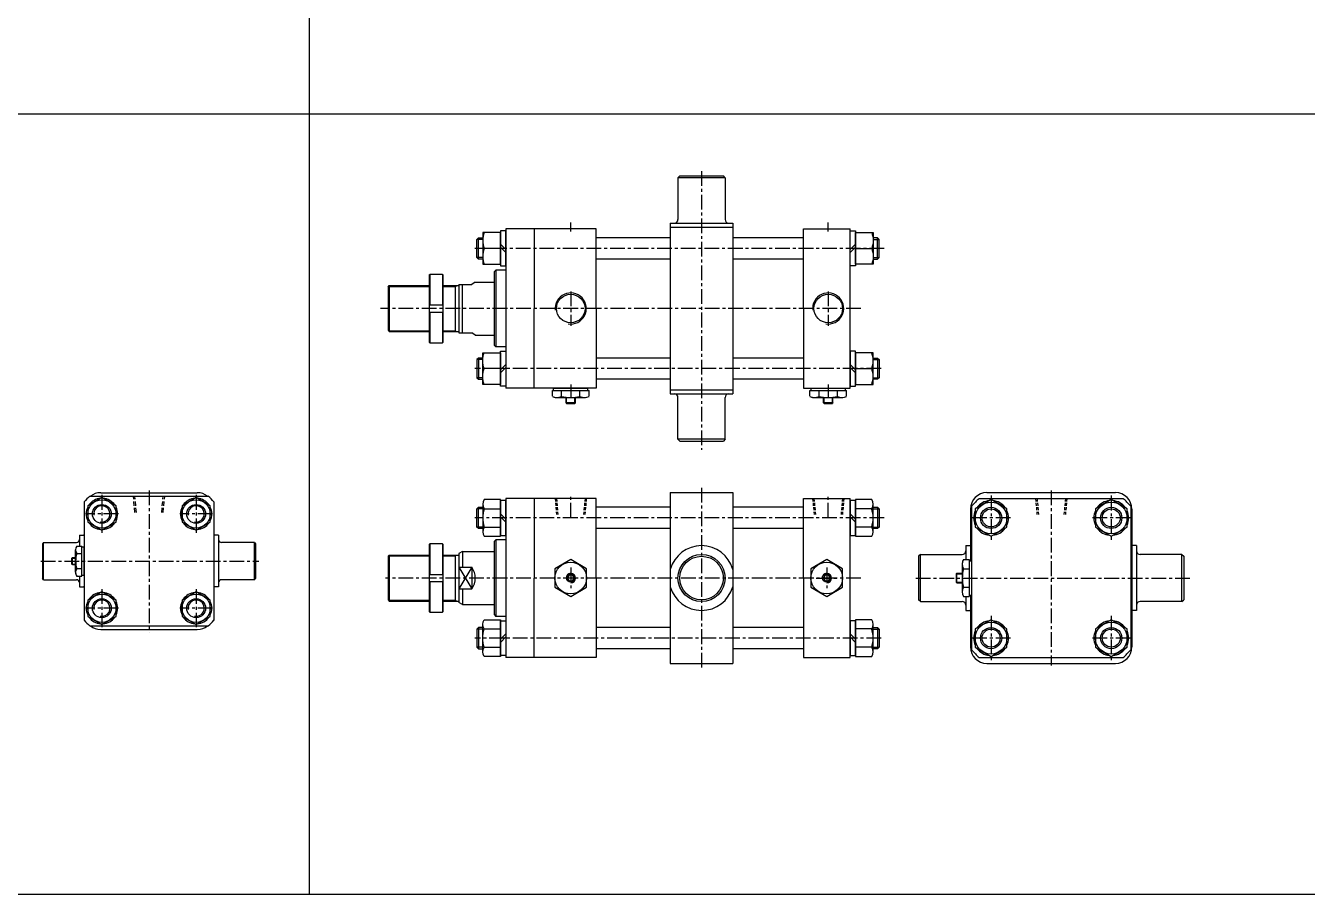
# Model space of a CAD drawing. Extents: x -819 to 8634, y 0 to 4453.
# Drawn here: x 2577 to 3665, y 2978 to 3716 of the extents above; entities that cross this region are included whole.
import ezdxf

# ---------------------------------------------------------------- set-up
doc = ezdxf.new("R2010")
doc.units = 0
doc.header["$LTSCALE"] = 10
doc.header["$MEASUREMENT"] = 0
for name, pattern in [('CENTER', [2, 1.25, -0.25, 0.25, -0.25]), ('CENTERX2', [4, 2.5, -0.5, 0.5, -0.5]), ('HIDDEN', [0.375, 0.25, -0.125])]:
    doc.linetypes.add(name, pattern=pattern)
doc.layers.get('0').update_dxf_attribs({"linetype": 'CONTINUOUS'})
doc.layers.get('DEFPOINTS').update_dxf_attribs({"linetype": 'CONTINUOUS'})
for name, color, linetype in [('CEN', 1, 'CENTERX2'), ('CENTER', 1, 'CENTER'), ('DIM', 2, 'CONTINUOUS'), ('Line', 7, 'CONTINUOUS'), ('ML', 7, 'CONTINUOUS'), ('THIN', 3, 'CONTINUOUS'), ('외형선', 3, 'CONTINUOUS'), ('중심선', 1, 'CENTER')]:
    doc.layers.add(name, color=color, linetype=linetype)

msp = doc.modelspace()

# ---------------------------------------------------------------- linework, layer by layer
for p, q in [((2818.1, 4452.8), (2818.1, 2978.5)), ((4752.9, 3640.6), (0, 3640.6)), ((2617.2, 3264.3), (2616.7, 3263.8)), ((2616.7, 3258.8), (2616.7, 3263.8)), ((2617.2, 3258.3), (2617.2, 3264.3)), ((2617.2, 3258.3), (2616.7, 3258.8)), ((4752.9, 2978.5), (0, 2978.5))]:
    msp.add_line(p, q)
at = {"color": 7, "linetype": 'Continuous'}
for p, q in [((3024.4, 3401.1), (3024.4, 3406.1)), ((3024.4, 3406.1), (3030.7, 3406.1)), ((3025.4, 3406.1), (3025.4, 3408.1)), ((3025.4, 3408.1), (3054.6, 3408.1)), ((3030.7, 3406.1), (3055.6, 3406.1)), ((3032.2, 3401.1), (3032.2, 3406.1)), ((3047.8, 3401.1), (3047.8, 3406.1)), ((3054.6, 3406.1), (3054.6, 3408.1)), ((3055.6, 3401.1), (3055.6, 3406.1)), ((3242.9, 3401.1), (3242.9, 3406.1)), ((3242.9, 3406.1), (3249.2, 3406.1)), ((3243.9, 3406.1), (3243.9, 3408.1)), ((3243.9, 3408.1), (3273.1, 3408.1)), ((3249.2, 3406.1), (3274.1, 3406.1)), ((3250.7, 3401.1), (3250.7, 3406.1)), ((3266.3, 3401.1), (3266.3, 3406.1)), ((3273.1, 3406.1), (3273.1, 3408.1)), ((3274.1, 3401.1), (3274.1, 3406.1)), ((3027.6, 3400.1), (3052.4, 3400.1)), ((3036, 3400.3), (3036, 3400.3)), ((3036, 3395.6), (3036, 3400.1)), ((3036, 3395.6), (3036.5, 3395.1)), ((3044, 3395.6), (3036, 3395.6)), ((3036.5, 3395.1), (3043.5, 3395.1)), ((3044, 3395.6), (3043.5, 3395.1)), ((3044, 3395.6), (3044, 3400.1)), ((3246.1, 3400.1), (3270.9, 3400.1)), ((3254.5, 3400.3), (3254.5, 3400.3)), ((3254.5, 3395.6), (3254.5, 3400.1)), ((3254.5, 3395.6), (3255, 3395.1)), ((3262.5, 3395.6), (3254.5, 3395.6)), ((3255, 3395.1), (3262, 3395.1)), ((3262.5, 3395.6), (3262, 3395.1)), ((3262.5, 3395.6), (3262.5, 3400.1)), ((2617.2, 3264.3), (2619.7, 3264.3)), ((2619.7, 3251.8), (2619.7, 3270.8)), ((2620.7, 3274), (2625.1, 3274)), ((2620.7, 3267.6), (2625.1, 3267.6)), ((2625.1, 3261.3), (2625.1, 3274)), ((2625.1, 3273.3), (2627.1, 3273.3)), ((2627.1, 3249.3), (2627.1, 3273.3)), ((2617.2, 3258.3), (2619.7, 3258.3)), ((2620.7, 3254.9), (2625.1, 3254.9)), ((2625.1, 3248.6), (2625.1, 3261.3)), ((3372.2, 3259.3), (3372.2, 3234.4)), ((3373.2, 3262.5), (3378.2, 3262.5)), ((3373.2, 3254.7), (3378.2, 3254.7)), ((3378.2, 3262.5), (3378.2, 3256.1)), ((3378.2, 3261.5), (3380.2, 3261.5)), ((3378.2, 3256.1), (3378.2, 3231.3)), ((3380.2, 3261.5), (3380.2, 3232.3)), ((2620.7, 3248.6), (2625.1, 3248.6)), ((2625.1, 3249.3), (2627.1, 3249.3)), ((3367.7, 3250.9), (3367.2, 3250.4)), ((3367.2, 3250.4), (3367.2, 3243.4)), ((3367.7, 3242.9), (3367.2, 3243.4)), ((3367.7, 3250.9), (3372.2, 3250.9)), ((3367.7, 3242.9), (3367.7, 3250.9)), ((3367.7, 3242.9), (3372.2, 3242.9)), ((3372.5, 3250.9), (3372.5, 3250.9)), ((3373.2, 3239.1), (3378.2, 3239.1)), ((3373.2, 3231.3), (3378.2, 3231.3)), ((3378.2, 3232.3), (3380.2, 3232.3))]:
    msp.add_line(p, q, dxfattribs=at)
for points in [[(3026.5, 3239.1), (3040, 3231.3), (3053.5, 3239.1), (3053.5, 3254.7), (3040, 3262.5), (3026.5, 3254.7)], [(3243.7, 3239.1), (3257.2, 3231.3), (3270.7, 3239.1), (3270.7, 3254.7), (3257.2, 3262.5), (3243.7, 3254.7)], [(3038.6, 3249.4), (3037.1, 3246.9), (3038.6, 3244.4), (3041.4, 3244.4), (3042.9, 3246.9), (3041.4, 3249.4)], [(3255.8, 3249.4), (3254.4, 3246.9), (3255.8, 3244.4), (3258.7, 3244.4), (3260.1, 3246.9), (3258.7, 3249.4)]]:
    msp.add_lwpolyline(points, close=True, dxfattribs=at)
for centre, radius in [((3040, 3246.9), 13.5), ((3257.2, 3246.9), 13.5), ((3040, 3246.9), 3.5), ((3257.2, 3246.9), 3.5)]:
    msp.add_circle(centre, radius, dxfattribs=at)
for centre, radius, start, end in [((3027.6, 3405.7), 5.62, 235.6158, 270), ((3028.3, 3408.3), 8.22, 241.7006, 298.2994), ((3040, 3431.4), 31.3, 255.6172, 270.0141), ((3040, 3431.4), 31.3, 269.9859, 284.3828), ((3051.7, 3408.3), 8.22, 241.7006, 298.2994), ((3246.1, 3405.7), 5.62, 235.6158, 270), ((3246.8, 3408.3), 8.22, 241.7006, 298.2994), ((3258.5, 3431.4), 31.3, 255.6172, 270.0141), ((3258.5, 3431.4), 31.3, 269.9859, 284.3828), ((3270.2, 3408.3), 8.22, 241.7006, 298.2994), ((2625.4, 3270.8), 5.62, 145.6158, 214.3842), ((2640.8, 3261.3), 21, 162.412, 180), ((2640.8, 3261.3), 21, 180, 197.588), ((2625.4, 3251.8), 5.62, 145.6158, 214.3842), ((3377.9, 3259.3), 5.62, 145.6158, 180), ((3380.5, 3258.6), 8.22, 151.7006, 208.2994), ((3403.6, 3246.9), 31.3, 165.6172, 180.0141), ((2625.4, 3251.8), 5.62, 180, 214.3842), ((3403.6, 3246.9), 31.3, 179.9859, 194.3828), ((3380.5, 3235.2), 8.22, 151.7006, 208.2994)]:
    msp.add_arc(centre, radius, start, end, dxfattribs=at)
at = {"layer": 'CEN', "color": 1, "linetype": 'CENTER'}
for p, q in [((3151, 3592.1), (3151, 3355.6)), ((3151, 3323.4), (3151, 3170.4))]:
    msp.add_line(p, q, dxfattribs=at)
at = {"layer": 'CENTER'}
for p, q in [((2642.1, 3317.4), (2642.1, 3285.2)), ((2722.1, 3317.4), (2722.1, 3285.2)), ((3396.7, 3316.8), (3396.7, 3278.9)), ((3498.7, 3316.8), (3498.7, 3278.9)), ((2656.1, 3301.3), (2628.2, 3301.3)), ((2736.1, 3301.3), (2708.2, 3301.3)), ((3413.2, 3297.9), (3380.3, 3297.9)), ((3515.2, 3297.9), (3482.3, 3297.9)), ((2642.1, 3237.4), (2642.1, 3205.2)), ((2722.1, 3237.4), (2722.1, 3205.2)), ((2656.1, 3221.3), (2628.2, 3221.3)), ((2736.1, 3221.3), (2708.2, 3221.3)), ((3396.7, 3214.8), (3396.7, 3176.9)), ((3498.7, 3214.8), (3498.7, 3176.9)), ((3413.2, 3195.9), (3380.3, 3195.9)), ((3515.2, 3195.9), (3482.3, 3195.9))]:
    msp.add_line(p, q, dxfattribs=at)
at = {"layer": 'DEFPOINTS', "color": 0, "linetype": 'ByBlock'}
for p in [(2623.1, 3239.3), (2741.1, 3239.3), (3375.2, 3219.4), (3520.2, 3219.4)]:
    msp.add_point(p, dxfattribs=at)
at = {"layer": 'DIM'}
for p, q in [((2616.7, 3263.8), (2619.7, 3263.8)), ((2616.7, 3258.8), (2619.7, 3258.8))]:
    msp.add_line(p, q, dxfattribs=at)
at = {"layer": 'Line', "color": 6, "linetype": 'HIDDEN'}
for p, q in [((3026.8, 3314.4), (3028, 3300.4)), ((3027.9, 3314.4), (3029.2, 3299.8)), ((3052.1, 3314.4), (3050.8, 3299.8)), ((3053.2, 3314.4), (3052, 3300.4)), ((3245.3, 3314.4), (3246.5, 3300.4)), ((3246.4, 3314.4), (3247.7, 3299.8)), ((3270.6, 3314.4), (3269.3, 3299.8)), ((3271.7, 3314.4), (3270.5, 3300.4)), ((3434.5, 3314.4), (3435.7, 3300.4)), ((3435.7, 3314.4), (3437, 3299.8)), ((3459.8, 3314.4), (3458.5, 3299.8)), ((3461, 3314.4), (3459.7, 3300.4))]:
    msp.add_line(p, q, dxfattribs=at)
at = {"layer": 'ML'}
for p, q in [((3131, 3586.6), (3132.5, 3588.1)), ((3171, 3586.6), (3131, 3586.6)), ((3131, 3586.6), (3131, 3551.1)), ((3132.5, 3588.1), (3169.5, 3588.1)), ((3171, 3586.6), (3169.5, 3588.1)), ((3171, 3586.6), (3171, 3551.1)), ((3124.5, 3548.1), (3177.5, 3548.1)), ((3124.5, 3548.1), (3124.5, 3403.1)), ((3177.5, 3548.1), (3177.5, 3403.1)), ((2961.8, 3517.6), (2961.8, 3535.6)), ((2985, 3543.1), (2985, 3408.1)), ((3009, 3543.1), (2985, 3543.1)), ((3124.5, 3544.6), (3177.5, 3544.6)), ((3244, 3543.1), (3270.5, 3543.1)), ((3300.2, 3517.6), (3300.2, 3535.6)), ((2980.4, 3526.6), (2966.6, 3526.6)), ((2980.4, 3530.2), (2985, 3525.6)), ((2980.4, 3527.6), (2985, 3523)), ((3281.6, 3530.2), (3277, 3525.6)), ((3281.6, 3527.6), (3277, 3523)), ((3281.6, 3526.6), (3295.4, 3526.6)), ((2919.8, 3504.1), (2920.3, 3504.6)), ((2919.8, 3504.1), (2919.8, 3447.1)), ((2920.3, 3504.6), (2920.3, 3478.6)), ((2931.3, 3504.6), (2920.3, 3504.6)), ((2931.3, 3504.6), (2931.3, 3478.6)), ((2931.3, 3504.6), (2931.8, 3504.1)), ((2931.8, 3447.1), (2931.8, 3504.1)), ((2975, 3506.6), (2976.5, 3508.1)), ((2975, 3506.6), (2975, 3444.6)), ((2976.5, 3508.1), (2976.5, 3443.1)), ((2885, 3494.1), (2886, 3495.1)), ((2885, 3494.1), (2885, 3457.1)), ((2886, 3495.1), (2886, 3456.1)), ((2942, 3495.1), (2942, 3456.1)), ((2945, 3496.1), (2945, 3455.1)), ((2948, 3455.1), (2948, 3496.1)), ((2959, 3498.1), (2956, 3496.1)), ((2919.8, 3478.6), (2931.8, 3478.6)), ((2919.8, 3472.6), (2931.8, 3472.6)), ((2920.3, 3472.6), (2920.3, 3446.6)), ((2931.3, 3472.6), (2931.3, 3446.6)), ((2885, 3457.1), (2886, 3456.1)), ((2959, 3453.1), (2956, 3455.1)), ((2919.8, 3447.1), (2920.3, 3446.6)), ((2920.3, 3446.6), (2931.3, 3446.6)), ((2931.3, 3446.6), (2931.8, 3447.1)), ((2976.5, 3443.1), (2975, 3444.6)), ((2961.8, 3433.6), (2961.8, 3415.6)), ((2980.4, 3423.6), (2985, 3428.2)), ((3281.6, 3423.6), (3277, 3428.2)), ((3300.2, 3433.6), (3300.2, 3415.6)), ((2980.4, 3424.6), (2966.6, 3424.6)), ((2980.4, 3421), (2985, 3425.6)), ((3281.6, 3421), (3277, 3425.6)), ((3281.6, 3424.6), (3295.4, 3424.6)), ((3009, 3408.1), (2985, 3408.1)), ((3124.5, 3406.6), (3177.5, 3406.6)), ((3124.5, 3403.1), (3177.5, 3403.1)), ((3131, 3364.6), (3131, 3400.1)), ((3171, 3364.6), (3171, 3400.1)), ((3171, 3364.6), (3131, 3364.6)), ((3131, 3364.6), (3132.5, 3363.1)), ((3132.5, 3363.1), (3169.5, 3363.1)), ((3171, 3364.6), (3169.5, 3363.1)), ((2641.1, 3319.3), (2723.1, 3319.3)), ((3124.5, 3319.4), (3177.5, 3319.4)), ((3124.5, 3319.4), (3124.5, 3174.4)), ((3177.5, 3319.4), (3177.5, 3174.4)), ((3393.2, 3319.4), (3502.2, 3319.4)), ((2627.1, 3311.5), (2627.1, 3211)), ((2631.9, 3316.3), (2732.4, 3316.3)), ((2737.1, 3311.5), (2737.1, 3211)), ((2961.8, 3288.9), (2961.8, 3306.9)), ((2965.4, 3309.6), (2965.4, 3286.2)), ((3009, 3314.4), (2985, 3314.4)), ((2985, 3314.4), (2985, 3179.4)), ((3244, 3314.4), (3270.5, 3314.4)), ((3296.6, 3286.2), (3296.6, 3309.6)), ((3300.2, 3306.9), (3300.2, 3288.9)), ((3380.2, 3307.9), (3380.2, 3185.8)), ((3386.7, 3314.4), (3508.8, 3314.4)), ((3515.2, 3307.9), (3515.2, 3185.8)), ((2966.6, 3305.7), (2980.4, 3305.7)), ((2980.4, 3301.5), (2985, 3296.9)), ((2980.4, 3298.9), (2985, 3294.3)), ((3281.6, 3296.9), (3277, 3301.5)), ((3281.6, 3294.3), (3277, 3298.9)), ((3295.4, 3305.7), (3281.6, 3305.7)), ((3379.2, 3305.4), (3379.2, 3261.5)), ((3516.2, 3305.4), (3516.2, 3188.4)), ((2966.6, 3290.1), (2980.4, 3290.1)), ((3295.4, 3290.1), (3281.6, 3290.1)), ((2592.6, 3277), (2591.6, 3276)), ((2591.6, 3276), (2591.6, 3246.5)), ((2592.6, 3277), (2620.6, 3277)), ((2592.6, 3245.5), (2592.6, 3277)), ((2623.1, 3283.3), (2626.6, 3283.3)), ((2623.1, 3283.3), (2623.1, 3274)), ((2741.1, 3283.3), (2737.6, 3283.3)), ((2741.1, 3283.3), (2741.1, 3239.3)), ((2771.6, 3277), (2743.6, 3277)), ((2771.6, 3245.5), (2771.6, 3277)), ((2771.6, 3277), (2772.6, 3276)), ((2772.6, 3276), (2772.6, 3246.5)), ((2919.8, 3275.4), (2920.3, 3275.9)), ((2919.8, 3275.4), (2919.8, 3218.4)), ((2920.3, 3275.9), (2920.3, 3249.9)), ((2931.3, 3275.9), (2920.3, 3275.9)), ((2931.3, 3275.9), (2931.3, 3249.9)), ((2931.3, 3275.9), (2931.8, 3275.4)), ((2931.8, 3218.4), (2931.8, 3275.4)), ((2975, 3277.9), (2976.5, 3279.4)), ((2975, 3277.9), (2975, 3215.9)), ((2976.5, 3279.4), (2976.5, 3214.4)), ((3375.2, 3274.4), (3378.7, 3274.4)), ((3375.2, 3274.4), (3375.2, 3262.5)), ((3520.2, 3274.4), (3516.7, 3274.4)), ((3520.2, 3274.4), (3520.2, 3219.4)), ((2885, 3265.4), (2886, 3266.4)), ((2885, 3265.4), (2885, 3228.4)), ((2886, 3266.4), (2886, 3227.4)), ((2942, 3266.4), (2942, 3227.4)), ((2948, 3269.4), (2945, 3267.6)), ((2945, 3267.6), (2945, 3226.1)), ((2948, 3269.4), (2948, 3256.1)), ((3336.7, 3266.9), (3335.2, 3265.4)), ((3335.2, 3265.4), (3335.2, 3228.4)), ((3336.7, 3266.9), (3372.2, 3266.9)), ((3336.7, 3226.9), (3336.7, 3266.9)), ((3558.7, 3266.9), (3523.2, 3266.9)), ((3558.7, 3226.9), (3558.7, 3266.9)), ((3558.7, 3266.9), (3560.2, 3265.4)), ((3560.2, 3265.4), (3560.2, 3228.4)), ((2945, 3256.1), (2956, 3256.1)), ((2956, 3256.1), (2956, 3237.6)), ((2592.6, 3245.5), (2591.6, 3246.5)), ((2592.6, 3245.5), (2620.6, 3245.5)), ((2623.1, 3248.6), (2623.1, 3239.3)), ((2771.6, 3245.5), (2743.6, 3245.5)), ((2771.6, 3245.5), (2772.6, 3246.5)), ((2919.8, 3249.9), (2931.8, 3249.9)), ((2919.8, 3243.9), (2931.8, 3243.9)), ((2920.3, 3243.9), (2920.3, 3217.9)), ((2931.3, 3243.9), (2931.3, 3217.9)), ((2623.1, 3239.3), (2626.6, 3239.3)), ((2741.1, 3239.3), (2737.6, 3239.3)), ((2945, 3237.6), (2956, 3237.6)), ((2948, 3237.6), (2948, 3224.4)), ((3375.2, 3231.3), (3375.2, 3219.4)), ((3379.2, 3232.3), (3379.2, 3188.4)), ((2885, 3228.4), (2886, 3227.4)), ((2948, 3224.4), (2945, 3226.1)), ((3336.7, 3226.9), (3335.2, 3228.4)), ((3336.7, 3226.9), (3372.2, 3226.9)), ((3558.7, 3226.9), (3523.2, 3226.9)), ((3558.7, 3226.9), (3560.2, 3228.4)), ((2919.8, 3218.4), (2920.3, 3217.9)), ((2920.3, 3217.9), (2931.3, 3217.9)), ((2931.3, 3217.9), (2931.8, 3218.4)), ((2975, 3215.9), (2976.5, 3214.4)), ((3375.2, 3219.4), (3378.7, 3219.4)), ((3520.2, 3219.4), (3516.7, 3219.4)), ((2631.9, 3206.3), (2732.4, 3206.3)), ((2641.1, 3203.3), (2723.1, 3203.3)), ((2961.8, 3204.9), (2961.8, 3186.9)), ((2965.4, 3184.2), (2965.4, 3207.6)), ((2966.6, 3203.7), (2980.4, 3203.7)), ((2980.4, 3194.9), (2985, 3199.5)), ((3281.6, 3194.9), (3277, 3199.5)), ((3295.4, 3203.7), (3281.6, 3203.7)), ((3296.6, 3184.2), (3296.6, 3207.6)), ((3300.2, 3204.9), (3300.2, 3186.9)), ((2966.6, 3188.1), (2980.4, 3188.1)), ((2980.4, 3192.3), (2985, 3196.9)), ((3281.6, 3192.3), (3277, 3196.9)), ((3295.4, 3188.1), (3281.6, 3188.1)), ((3009, 3179.4), (2985, 3179.4)), ((3386.7, 3179.4), (3508.8, 3179.4)), ((3124.5, 3174.4), (3177.5, 3174.4)), ((3393.2, 3174.4), (3502.2, 3174.4))]:
    msp.add_line(p, q, dxfattribs=at)
at = {"layer": 'ML', "color": 1, "linetype": 'CENTER'}
for p, q in [((3040, 3541), (3040, 3548.6)), ((3258.5, 3541), (3258.5, 3548.6)), ((3040, 3490.1), (3040, 3461)), ((3258.5, 3490.1), (3258.5, 3461)), ((3040, 3411.1), (3040, 3399.5)), ((3258.5, 3411.1), (3258.5, 3399.5)), ((2682.1, 3321.1), (2682.1, 3200.9)), ((3447.7, 3321.1), (3447.7, 3172.6)), ((3040, 3298.2), (3040, 3316.1)), ((3258.5, 3298.2), (3258.5, 3316.1)), ((2590.3, 3261.3), (2775.3, 3261.3)), ((3040, 3255.7), (3040, 3238.1)), ((3257.2, 3255.7), (3257.2, 3238.1)), ((3248.4, 3246.9), (3266, 3246.9)), ((3332.8, 3246.9), (3566.6, 3246.9))]:
    msp.add_line(p, q, dxfattribs=at)
at = {"layer": 'ML', "color": 2}
for p, q in [((2942, 3494.3), (2943.3, 3495.1)), ((2942, 3456.8), (2943.3, 3456.1)), ((3036.5, 3400.3), (3036.5, 3400.3)), ((3036.5, 3395.1), (3036.5, 3400.1)), ((3043.5, 3395.1), (3043.5, 3400.1)), ((3255, 3400.3), (3255, 3400.3)), ((3255, 3395.1), (3255, 3400.1)), ((3262, 3395.1), (3262, 3400.1)), ((2942, 3265.6), (2943.3, 3266.4)), ((2945, 3256.1), (2956, 3237.6)), ((2956, 3256.1), (2945, 3237.6)), ((3367.2, 3250.4), (3372.2, 3250.4)), ((3367.2, 3243.4), (3372.2, 3243.4)), ((3372.4, 3250.4), (3372.4, 3250.4)), ((2942, 3228.1), (2943.3, 3227.4))]:
    msp.add_line(p, q, dxfattribs=at)
at = {"layer": 'ML', "color": 6, "linetype": 'HIDDEN', "ltscale": 1.5}
for p, q in [((2670.1, 3302.6), (2668.9, 3316.2)), ((2671.4, 3302.6), (2670.1, 3316.2)), ((2692.9, 3302.6), (2694.1, 3316.2)), ((2694.1, 3302.6), (2695.4, 3316.2))]:
    msp.add_line(p, q, dxfattribs=at)
at = {"layer": 'ML'}
for points in [[(2965.4, 3517.6), (2961.8, 3517.6), (2960.4, 3518.9), (2960.4, 3534.2), (2961.8, 3535.6), (2965.4, 3535.6)], [(2985, 3511.8), (2985, 3541.4), (2980.4, 3541.4), (2980.4, 3511.8), (2985, 3511.8)], [(3277, 3511.8), (3277, 3541.4), (3281.6, 3541.4), (3281.6, 3511.8), (3277, 3511.8)], [(3296.6, 3517.6), (3300.2, 3517.6), (3301.6, 3518.9), (3301.6, 3534.2), (3300.2, 3535.6), (3296.6, 3535.6)], [(2985, 3439.4), (2985, 3409.8), (2980.4, 3409.8), (2980.4, 3439.4), (2985, 3439.4)], [(3277, 3439.4), (3277, 3409.8), (3281.6, 3409.8), (3281.6, 3439.4), (3277, 3439.4)], [(2965.4, 3433.6), (2961.8, 3433.6), (2960.4, 3432.2), (2960.4, 3416.9), (2961.8, 3415.6), (2965.4, 3415.6)], [(3296.6, 3433.6), (3300.2, 3433.6), (3301.6, 3432.2), (3301.6, 3416.9), (3300.2, 3415.6), (3296.6, 3415.6)], [(2630.1, 3308.2), (2630.1, 3294.3), (2642.1, 3287.4), (2654.1, 3294.3), (2654.1, 3308.2), (2642.1, 3315.1), (2630.1, 3308.2)], [(2710.1, 3308.2), (2710.1, 3294.3), (2722.1, 3287.4), (2734.1, 3294.3), (2734.1, 3308.2), (2722.1, 3315.1), (2710.1, 3308.2)], [(2965.4, 3288.9), (2961.8, 3288.9), (2960.4, 3290.2), (2960.4, 3305.5), (2961.8, 3306.9), (2965.4, 3306.9)], [(2985, 3283.1), (2985, 3312.7), (2980.4, 3312.7), (2980.4, 3283.1), (2985, 3283.1)], [(3277, 3312.7), (3277, 3283.1), (3281.6, 3283.1), (3281.6, 3312.7), (3277, 3312.7)], [(3296.6, 3306.9), (3300.2, 3306.9), (3301.6, 3305.5), (3301.6, 3290.2), (3300.2, 3288.9), (3296.6, 3288.9)], [(3383.2, 3305.7), (3383.2, 3290.1), (3396.7, 3282.3), (3410.2, 3290.1), (3410.2, 3305.7), (3396.7, 3313.5), (3383.2, 3305.7)], [(3485.2, 3305.7), (3485.2, 3290.1), (3498.7, 3282.3), (3512.2, 3290.1), (3512.2, 3305.7), (3498.7, 3313.5), (3485.2, 3305.7)], [(2630.1, 3228.2), (2630.1, 3214.3), (2642.1, 3207.4), (2654.1, 3214.3), (2654.1, 3228.2), (2642.1, 3235.1), (2630.1, 3228.2)], [(2710.1, 3228.2), (2710.1, 3214.3), (2722.1, 3207.4), (2734.1, 3214.3), (2734.1, 3228.2), (2722.1, 3235.1), (2710.1, 3228.2)], [(2985, 3210.7), (2985, 3181.1), (2980.4, 3181.1), (2980.4, 3210.7), (2985, 3210.7)], [(3277, 3210.7), (3277, 3181.1), (3281.6, 3181.1), (3281.6, 3210.7), (3277, 3210.7)], [(3383.2, 3203.7), (3383.2, 3188.1), (3396.7, 3180.3), (3410.2, 3188.1), (3410.2, 3203.7), (3396.7, 3211.5), (3383.2, 3203.7)], [(3485.2, 3203.7), (3485.2, 3188.1), (3498.7, 3180.3), (3512.2, 3188.1), (3512.2, 3203.7), (3498.7, 3211.5), (3485.2, 3203.7)], [(2965.4, 3204.9), (2961.8, 3204.9), (2960.4, 3203.5), (2960.4, 3188.2), (2961.8, 3186.9), (2965.4, 3186.9)], [(3296.6, 3204.9), (3300.2, 3204.9), (3301.6, 3203.5), (3301.6, 3188.2), (3300.2, 3186.9), (3296.6, 3186.9)]]:
    msp.add_lwpolyline(points, dxfattribs=at)
for points in [[(2966.6, 3540.1, 0.178633), (2966.6, 3526.6, 0.178633), (2966.6, 3513.1)], [(3295.4, 3540.1, -0.178633), (3295.4, 3526.6, -0.178633), (3295.4, 3513.1)], [(2966.6, 3411.1, -0.178633), (2966.6, 3424.6, -0.178633), (2966.6, 3438.1)], [(3295.4, 3411.1, 0.178633), (3295.4, 3424.6, 0.178633), (3295.4, 3438.1)], [(2980.4, 3313.5), (2966.6, 3313.5, 0.309401), (2966.6, 3305.7, 0.154701), (2966.6, 3290.1, 0.309401), (2966.6, 3282.3), (2980.4, 3282.3), (2980.4, 3313.5)], [(3281.6, 3282.3), (3295.4, 3282.3, 0.309401), (3295.4, 3290.1, 0.154701), (3295.4, 3305.7, 0.309401), (3295.4, 3313.5), (3281.6, 3313.5), (3281.6, 3282.3)], [(2980.4, 3180.3), (2966.6, 3180.3, -0.309401), (2966.6, 3188.1, -0.154701), (2966.6, 3203.7, -0.309401), (2966.6, 3211.5), (2980.4, 3211.5), (2980.4, 3180.3)], [(3281.6, 3180.3), (3295.4, 3180.3, 0.309401), (3295.4, 3188.1, 0.154701), (3295.4, 3203.7, 0.309401), (3295.4, 3211.5), (3281.6, 3211.5), (3281.6, 3180.3)]]:
    msp.add_lwpolyline(points, format="xyb", dxfattribs=at)
for points in [[(2980.4, 3540.1), (2965.4, 3540.1), (2965.4, 3513.1), (2980.4, 3513.1)], [(3281.6, 3540.1), (3296.6, 3540.1), (3296.6, 3513.1), (3281.6, 3513.1)], [(2980.4, 3411.1), (2965.4, 3411.1), (2965.4, 3438.1), (2980.4, 3438.1)], [(3281.6, 3411.1), (3296.6, 3411.1), (3296.6, 3438.1), (3281.6, 3438.1)]]:
    msp.add_lwpolyline(points, close=True, dxfattribs=at)
for centre, radius in [((3040, 3475.6), 12.1), ((3258.5, 3475.6), 12.1), ((2642.1, 3301.3), 12), ((2642.1, 3301.3), 8), ((2722.1, 3301.3), 12), ((2722.1, 3301.3), 8), ((3396.7, 3297.9), 13.5), ((3396.7, 3297.9), 9), ((3498.7, 3297.9), 13.5), ((3498.7, 3297.9), 9), ((3396.7, 3297.9), 7.65), ((3498.7, 3297.9), 7.65), ((3151, 3246.9), 20), ((3151, 3246.9), 18.5), ((2642.1, 3221.3), 12), ((2722.1, 3221.3), 12), ((2642.1, 3221.3), 8), ((2722.1, 3221.3), 8), ((3396.7, 3195.9), 13.5), ((3498.7, 3195.9), 13.5), ((3396.7, 3195.9), 9), ((3396.7, 3195.9), 7.65), ((3498.7, 3195.9), 9), ((3498.7, 3195.9), 7.65)]:
    msp.add_circle(centre, radius, dxfattribs=at)
for centre, radius, start, end in [((3128, 3551.1), 3, 270, 0), ((3174, 3551.1), 3, 180, 270), ((3128, 3400.1), 3, 0, 90), ((3174, 3400.1), 3, 90, 180), ((2641.1, 3305.3), 14, 90, 128.2132), ((2723.1, 3305.3), 14, 51.7868, 90), ((3393.2, 3305.4), 14, 90, 180), ((3502.2, 3305.4), 14, 0, 90), ((2682.1, 3261.3), 74.5, 132.417, 137.583), ((2642.1, 3301.3), 13.3, 154.4562, 205.5438), ((2642.1, 3301.3), 13.3, 94.4562, 145.5438), ((2642.1, 3301.3), 13.3, 34.4562, 85.5438), ((2642.1, 3301.3), 13.3, 334.4562, 25.5438), ((2722.1, 3301.3), 13.3, 154.4562, 205.5438), ((2722.1, 3301.3), 13.3, 94.4562, 145.5438), ((2722.1, 3301.3), 13.3, 34.4562, 85.5438), ((2682.1, 3261.3), 74.5, 42.417, 47.583), ((2722.1, 3301.3), 13.3, 334.4562, 25.5438), ((3447.7, 3246.9), 91, 132.1186, 137.8814), ((3396.7, 3297.9), 14.8, 95.8059, 144.1941), ((3396.7, 3297.9), 14.8, 35.8059, 84.1941), ((3498.7, 3297.9), 14.8, 95.8059, 144.1941), ((3498.7, 3297.9), 14.8, 35.8059, 84.1941), ((3447.7, 3246.9), 91, 42.1186, 47.8814), ((3396.7, 3297.9), 14.8, 155.8059, 204.1941), ((3396.7, 3297.9), 14.8, 335.8059, 24.1941), ((3498.7, 3297.9), 14.8, 155.8059, 204.1941), ((3498.7, 3297.9), 14.8, 335.8059, 24.1941), ((2642.1, 3301.3), 13.3, 214.4562, 265.5438), ((2642.1, 3301.3), 13.3, 274.4562, 325.5438), ((2722.1, 3301.3), 13.3, 214.4562, 265.5438), ((2722.1, 3301.3), 13.3, 274.4562, 325.5438), ((3396.7, 3297.9), 14.8, 215.8059, 264.1941), ((3396.7, 3297.9), 14.8, 275.8059, 324.1941), ((3498.7, 3297.9), 14.8, 215.8059, 264.1941), ((3498.7, 3297.9), 14.8, 275.8059, 324.1941), ((2620.6, 3279.5), 2.5, 270, 0), ((2626.6, 3283.8), 0.5, 270, 0), ((2737.6, 3283.8), 0.5, 180, 270), ((2743.6, 3279.5), 2.5, 180, 270), ((3151, 3246.9), 27.5, 15.4987, 164.5013), ((3516.7, 3274.9), 0.5, 180, 270), ((3372.2, 3269.9), 3, 270, 0), ((3523.2, 3269.9), 3, 180, 270), ((2943.2, 3246.9), 15.8, 324.1474, 35.8526), ((2620.6, 3243), 2.5, 0, 90), ((2743.6, 3243), 2.5, 90, 180), ((2626.6, 3238.8), 0.5, 0, 90), ((2642.1, 3221.3), 13.3, 94.4562, 145.5438), ((2642.1, 3221.3), 13.3, 34.4562, 85.5438), ((2722.1, 3221.3), 13.3, 94.4562, 145.5438), ((2722.1, 3221.3), 13.3, 34.4562, 85.5438), ((2737.6, 3238.8), 0.5, 90, 180), ((3151, 3246.9), 27.5, 195.4987, 344.5013), ((2642.1, 3221.3), 13.3, 154.4562, 205.5438), ((2642.1, 3221.3), 13.3, 334.4562, 25.5438), ((2722.1, 3221.3), 13.3, 154.4562, 205.5438), ((2722.1, 3221.3), 13.3, 334.4562, 25.5438), ((3372.2, 3223.9), 3, 0, 90), ((3523.2, 3223.9), 3, 90, 180), ((2682.1, 3261.3), 74.5, 222.417, 227.583), ((2642.1, 3221.3), 13.3, 214.4562, 265.5438), ((2642.1, 3221.3), 13.3, 274.4562, 325.5438), ((2722.1, 3221.3), 13.3, 214.4562, 265.5438), ((2722.1, 3221.3), 13.3, 274.4562, 325.5438), ((2682.1, 3261.3), 74.5, 312.417, 317.583), ((3378.7, 3218.9), 0.5, 0, 90), ((3396.7, 3195.9), 14.8, 95.8059, 144.1941), ((3396.7, 3195.9), 14.8, 35.8059, 84.1941), ((3498.7, 3195.9), 14.8, 95.8059, 144.1941), ((3498.7, 3195.9), 14.8, 35.8059, 84.1941), ((3516.7, 3218.9), 0.5, 90, 180), ((2641.1, 3217.3), 14, 231.7868, 270), ((2723.1, 3217.3), 14, 270, 308.2132), ((3396.7, 3195.9), 14.8, 155.8059, 204.1941), ((3396.7, 3195.9), 14.8, 335.8059, 24.1941), ((3498.7, 3195.9), 14.8, 155.8059, 204.1941), ((3498.7, 3195.9), 14.8, 335.8059, 24.1941), ((3393.2, 3188.4), 14, 180, 270), ((3396.7, 3195.9), 14.8, 215.8059, 264.1941), ((3396.7, 3195.9), 14.8, 275.8059, 324.1941), ((3498.7, 3195.9), 14.8, 215.8059, 264.1941), ((3498.7, 3195.9), 14.8, 275.8059, 324.1941), ((3502.2, 3188.4), 14, 270, 0), ((3447.7, 3246.9), 91, 222.1186, 227.8814), ((3447.7, 3246.9), 91, 312.1186, 317.8814)]:
    msp.add_arc(centre, radius, start, end, dxfattribs=at)
at = {"layer": 'ML', "color": 2}
for centre, radius, start, end in [((3040, 3475.6), 13.2, 260.9473, 186.2259), ((3258.5, 3475.6), 13.2, 260.9473, 186.2259), ((2642.1, 3301.3), 6.92, 258.3945, 189.733), ((2722.1, 3301.3), 6.92, 258.3945, 189.733), ((3040, 3246.9), 4, 270, 180), ((3257.2, 3246.9), 4, 270, 180), ((2642.1, 3221.3), 6.92, 258.3945, 189.733), ((2722.1, 3221.3), 6.92, 258.3945, 189.733)]:
    msp.add_arc(centre, radius, start, end, dxfattribs=at)
at = {"layer": 'THIN', "color": 2}
for p, q in [((2965.4, 3534.2), (2960.4, 3534.2)), ((3296.6, 3534.2), (3301.6, 3534.2)), ((2965.4, 3518.9), (2960.4, 3518.9)), ((3296.6, 3518.9), (3301.6, 3518.9)), ((2965.4, 3432.2), (2960.4, 3432.2)), ((3296.6, 3432.2), (3301.6, 3432.2)), ((2965.4, 3416.9), (2960.4, 3416.9)), ((3296.6, 3416.9), (3301.6, 3416.9)), ((2965.4, 3305.5), (2960.4, 3305.5)), ((3296.6, 3305.5), (3301.6, 3305.5)), ((2965.4, 3290.2), (2960.4, 3290.2)), ((3296.6, 3290.2), (3301.6, 3290.2)), ((2965.4, 3203.5), (2960.4, 3203.5)), ((3296.6, 3203.5), (3301.6, 3203.5)), ((2965.4, 3188.2), (2960.4, 3188.2)), ((3296.6, 3188.2), (3301.6, 3188.2))]:
    msp.add_line(p, q, dxfattribs=at)
at = {"layer": '외형선', "color": 7}
for p, q in [((3061.5, 3543.1), (3009, 3543.1)), ((3009, 3543.1), (3009, 3475.6)), ((3061.5, 3475.6), (3061.5, 3543.1)), ((3237.5, 3543.1), (3277, 3543.1)), ((3237.5, 3475.6), (3237.5, 3543.1)), ((3277, 3408.1), (3277, 3543.1)), ((3009, 3408.1), (3009, 3475.6)), ((3061.5, 3475.6), (3061.5, 3408.1)), ((3237.5, 3475.6), (3237.5, 3408.1)), ((3061.5, 3408.1), (3009, 3408.1)), ((3237.5, 3408.1), (3277, 3408.1)), ((3009, 3314.4), (3009, 3246.9)), ((3061.5, 3314.4), (3009, 3314.4)), ((3061.5, 3246.9), (3061.5, 3314.4)), ((3237.5, 3314.4), (3277, 3314.4)), ((3237.5, 3246.9), (3237.5, 3314.4)), ((3277, 3179.4), (3277, 3314.4)), ((3009, 3179.4), (3009, 3246.9)), ((3061.5, 3246.9), (3061.5, 3179.4)), ((3237.5, 3246.9), (3237.5, 3179.4)), ((3061.5, 3179.4), (3009, 3179.4)), ((3237.5, 3179.4), (3277, 3179.4))]:
    msp.add_line(p, q, dxfattribs=at)
at = {"layer": '외형선', "color": 2, "linetype": 'Continuous'}
for p, q in [((2885.2, 3494.3), (2919.8, 3494.3)), ((2931.8, 3494.3), (2942, 3494.3)), ((2885.2, 3456.8), (2919.8, 3456.8)), ((2931.8, 3456.8), (2942, 3456.8)), ((2885.2, 3265.6), (2919.8, 3265.6)), ((2931.8, 3265.6), (2942, 3265.6)), ((2885.2, 3228.1), (2919.8, 3228.1)), ((2931.8, 3228.1), (2942, 3228.1))]:
    msp.add_line(p, q, dxfattribs=at)
at = {"layer": '외형선', "color": 7, "linetype": 'Continuous'}
for p, q in [((2886, 3495.1), (2919.8, 3495.1)), ((2931.8, 3495.1), (2945, 3495.1)), ((2945, 3496.1), (2956, 3496.1)), ((2959, 3498.1), (2975, 3498.1)), ((2886, 3456.1), (2919.8, 3456.1)), ((2931.8, 3456.1), (2945, 3456.1)), ((2945, 3455.1), (2956, 3455.1)), ((2959, 3453.1), (2975, 3453.1)), ((2886, 3266.4), (2919.8, 3266.4)), ((2931.8, 3266.4), (2945, 3266.4)), ((2948, 3269.4), (2975, 3269.4)), ((2886, 3227.4), (2919.8, 3227.4)), ((2931.8, 3227.4), (2945, 3227.4)), ((2948, 3224.4), (2975, 3224.4))]:
    msp.add_line(p, q, dxfattribs=at)
at = {"layer": '중심선', "color": 7, "linetype": 'Continuous'}
for p, q in [((3124.5, 3535.6), (3061.5, 3535.6)), ((3237.5, 3535.6), (3177.5, 3535.6)), ((3124.5, 3517.6), (3061.5, 3517.6)), ((3237.5, 3517.6), (3177.5, 3517.6)), ((2985, 3508.1), (2976.5, 3508.1)), ((2985, 3443.1), (2976.5, 3443.1)), ((3124.5, 3433.6), (3061.5, 3433.6)), ((3237.5, 3433.6), (3177.5, 3433.6)), ((3124.5, 3415.6), (3061.5, 3415.6)), ((3237.5, 3415.6), (3177.5, 3415.6)), ((3124.5, 3306.9), (3061.5, 3306.9)), ((3237.5, 3306.9), (3177.5, 3306.9)), ((3124.5, 3288.9), (3061.5, 3288.9)), ((3237.5, 3288.9), (3177.5, 3288.9)), ((2985, 3279.4), (2976.5, 3279.4)), ((2985, 3214.4), (2976.5, 3214.4)), ((3124.5, 3204.9), (3061.5, 3204.9)), ((3237.5, 3204.9), (3177.5, 3204.9)), ((3124.5, 3186.9), (3061.5, 3186.9)), ((3237.5, 3186.9), (3177.5, 3186.9))]:
    msp.add_line(p, q, dxfattribs=at)
at = {"layer": '중심선'}
for p, q in [((3305.9, 3526.6), (2958.6, 3526.6)), ((3286.2, 3475.6), (2878.5, 3475.6)), ((3303.4, 3424.6), (2958.7, 3424.6)), ((3305.9, 3297.9), (2958.6, 3297.9)), ((3286.2, 3246.9), (2882.9, 3246.9)), ((3303.4, 3195.9), (2958.7, 3195.9))]:
    msp.add_line(p, q, dxfattribs=at)

doc.saveas('drawing.dxf')
